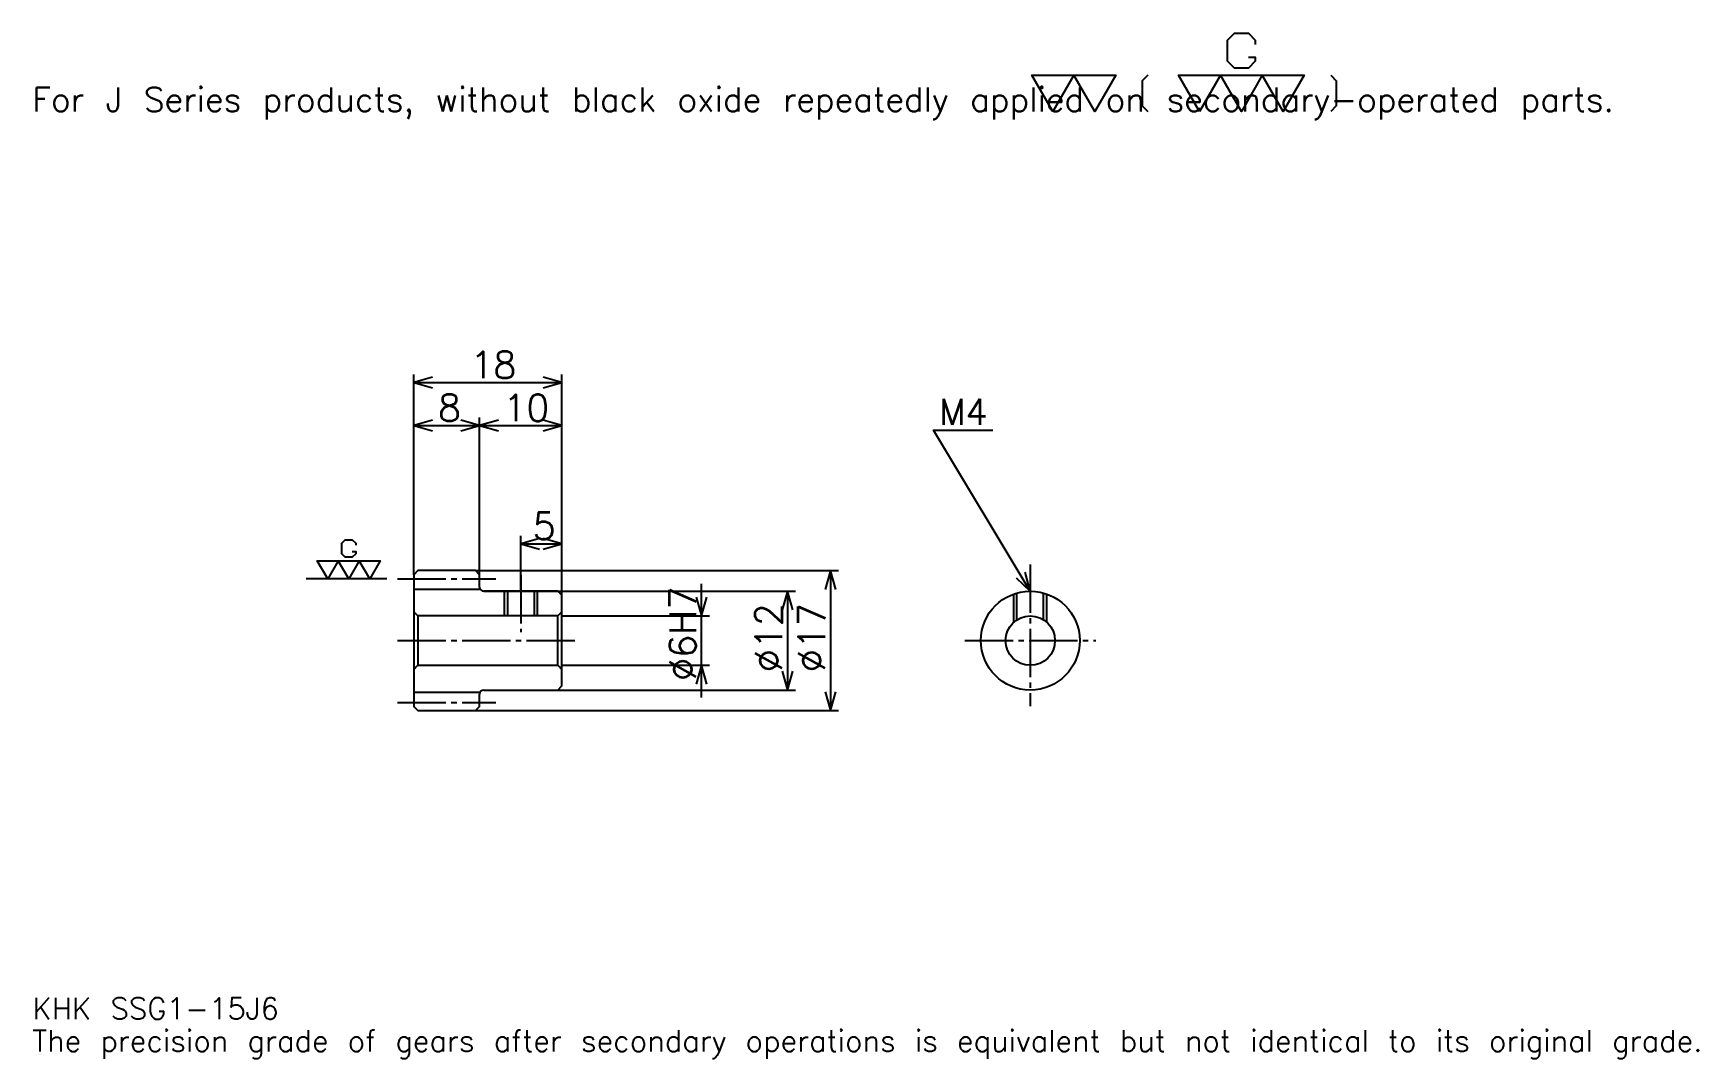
# Model space of a CAD drawing. Extents: x 7 to 209, y 2 to 127.
import ezdxf

# ---------------------------------------------------------------- set-up
doc = ezdxf.new("R2010")
doc.units = 0
doc.linetypes.add('DASHDOT', pattern=[7.826087, 5.869565, -0.652174, 0.652174, -0.652174])
doc.layers.get('0').update_dxf_attribs({"linetype": 'CONTINUOUS'})
doc.layers.add('DASHDOT', color=6, linetype='DASHDOT')
doc.styles.add('KANJI', font='TXT', dxfattribs={"bigfont": 'BIGFONT'})

msp = doc.modelspace()

# ---------------------------------------------------------------- linework, layer by layer
at = {"color": 5}
for p, q in [((52.826084, 61.652172), (52.826084, 85.45652)), ((70.82608, 61.652172), (70.82608, 85.45652)), ((52.826084, 84.478256), (70.82608, 84.478256)), ((52.826084, 79.260864), (60.826084, 79.260864)), ((60.826084, 61.652172), (60.826084, 80.239128)), ((60.826084, 79.260864), (70.82608, 79.260864)), ((65.82608, 61.652172), (65.82608, 65.891304)), ((65.82608, 64.91304), (70.82608, 64.91304)), ((52.826084, 61.152172), (52.826084, 61.652172)), ((60.326084, 61.652172), (70.82608, 61.652172)), ((60.826084, 61.152172), (60.826084, 61.652172)), ((65.82608, 59.152172), (65.82608, 61.652172)), ((70.82608, 61.652172), (104.41304, 61.652172)), ((70.82608, 58.652172), (70.82608, 61.652172)), ((103.434784, 61.652172), (103.434784, 44.652172)), ((61.326084, 59.152172), (70.82608, 59.152172)), ((70.82608, 59.152172), (99.195648, 59.152172)), ((87.782608, 46.239128), (87.782608, 60.065216)), ((98.217392, 59.152172), (98.217392, 47.152172)), ((70.82608, 56.152172), (88.760864, 56.152172)), ((70.82608, 50.152172), (88.760864, 50.152172)), ((61.326084, 47.152172), (70.82608, 47.152172)), ((70.82608, 47.152172), (99.195648, 47.152172)), ((60.326084, 44.652172), (70.82608, 44.652172)), ((70.82608, 44.652172), (104.41304, 44.652172))]:
    msp.add_line(p, q, dxfattribs=at)
at = {"color": 7}
msp.add_line((49.565216, 60.652172), (39.782608, 60.652172), dxfattribs=at)
at = {"color": 4}
for p, q in [((52.826084, 59.402172), (60.826084, 59.402172)), ((70.32608, 56.152172), (70.82608, 56.652172)), ((53.326084, 56.152172), (53.326084, 50.152172)), ((70.32608, 50.152172), (70.82608, 49.652172)), ((52.826084, 46.902172), (60.826084, 46.902172))]:
    msp.add_line(p, q, dxfattribs=at)
at = {"color": 7}
for points in [[(154.17392, 124.004349), (155.021744, 124.004349), (155.021744, 123.495651), (154.17392, 122.647827), (152.478256, 122.647827), (151.630432, 123.495651), (151.630432, 126.039131), (152.478256, 126.886955), (154.17392, 126.886955), (155.021744, 126.039131), (155.021744, 125.530434)], [(130.434784, 117.391304), (127.891304, 121.800003), (138.065216, 121.800003), (135.521744, 117.391304), (132.978256, 121.800003), (130.434784, 117.391304)], [(141.965225, 121.800003), (141.286957, 121.121742), (141.286957, 118.069565), (141.965225, 117.391304)], [(148.239136, 117.391304), (145.695648, 121.800003), (160.956528, 121.800003), (158.41304, 117.391304), (155.869568, 121.800003), (153.326096, 117.391304), (150.782608, 121.800003), (148.239136, 117.391304)], [(164.178253, 121.800003), (164.856522, 121.121742), (164.856522, 118.069565), (164.178253, 117.391304)], [(45.358692, 63.958694), (45.782604, 63.958694), (45.782604, 63.704346), (45.358692, 63.280434), (44.510864, 63.280434), (44.086952, 63.704346), (44.086952, 64.976089), (44.510864, 65.399994), (45.358692, 65.399994), (45.782604, 64.976089), (45.782604, 64.721741)], [(42.3913, 60.652172), (41.11956, 62.856522), (48.749996, 62.856522), (47.478256, 60.652172), (46.20652, 62.856522), (44.93478, 60.652172), (43.66304, 62.856522), (42.3913, 60.652172)]]:
    msp.add_lwpolyline(points, dxfattribs=at)
at = {"color": 5}
for points in [[(55.108692, 85.130432), (52.826084, 84.478256), (55.108692, 83.82608)], [(68.543472, 83.82608), (70.82608, 84.478256), (68.543472, 85.130432)], [(55.108692, 79.91304), (52.826084, 79.260864), (55.108692, 78.608696)], [(58.543476, 78.608696), (60.826084, 79.260864), (58.543476, 79.91304)], [(63.108692, 79.91304), (60.826084, 79.260864), (63.108692, 78.608696)], [(68.543472, 78.608696), (70.82608, 79.260864), (68.543472, 79.91304)], [(127.695648, 59.152172), (115.95652, 78.717392), (123.130432, 78.717392)], [(68.108696, 65.565216), (65.82608, 64.91304), (68.108696, 64.260864)], [(68.543472, 64.260864), (70.82608, 64.91304), (68.543472, 65.565216)], [(104.086952, 59.369564), (103.434784, 61.652172), (102.782608, 59.369564)], [(125.962021, 60.773952), (127.695648, 59.152172), (127.08049, 61.445034)], [(98.86956, 56.869564), (98.217392, 59.152172), (97.565216, 56.869564)], [(87.130432, 58.43478), (87.782608, 56.152172), (88.434776, 58.43478)], [(88.434776, 47.869564), (87.782608, 50.152172), (87.130432, 47.869564)], [(97.565216, 49.43478), (98.217392, 47.152172), (98.86956, 49.43478)], [(102.782608, 46.93478), (103.434784, 44.652172), (104.086952, 46.93478)]]:
    msp.add_lwpolyline(points, dxfattribs=at)
at = {"color": 4}
for points in [[(60.826084, 59.652172), (60.826084, 61.152172), (60.326084, 61.652172), (53.326084, 61.652172), (52.826084, 61.152172), (52.826084, 49.652172)], [(61.326084, 47.152172), (70.32608, 47.152172), (70.82608, 47.652172), (70.82608, 58.652172), (70.32608, 59.152172), (61.326084, 59.152172)], [(63.826084, 59.152172), (63.826084, 56.152172)], [(64.206085, 59.152172), (64.206085, 56.152172)], [(67.446083, 59.152172), (67.446083, 56.152172)], [(67.82608, 59.152172), (67.82608, 56.152172)], [(125.695648, 55.388241), (125.695648, 58.809025)], [(126.075653, 55.677166), (126.075653, 58.929333)], [(129.315659, 55.677166), (129.315659, 58.929333)], [(129.695648, 55.388241), (129.695648, 58.809025)], [(52.826084, 49.652172), (53.326084, 50.152172), (70.32608, 50.152172), (70.32608, 56.152172), (53.326084, 56.152172), (52.826084, 56.652172)], [(52.826084, 49.652172), (52.826084, 45.152172), (53.326084, 44.652172), (60.326084, 44.652172), (60.826084, 45.152172), (60.826084, 46.652172)]]:
    msp.add_lwpolyline(points, dxfattribs=at)
for radius in [6, 3]:
    msp.add_circle((127.695648, 53.152172), radius, dxfattribs=at)
for centre, start, end in [((61.326084, 59.652172), 180, 270), ((61.326084, 46.652172), 90, 180)]:
    msp.add_arc(centre, 0.5, start, end, dxfattribs=at)
at = {"layer": 'DASHDOT', "color": 7}
for p, q in [((127.695648, 62.41304), (127.695648, 45.195652)), ((50.869564, 60.652172), (62.782608, 60.652172)), ((50.869564, 53.152172), (72.782608, 53.152172)), ((119.73912, 53.152172), (135.652176, 53.152172)), ((50.869564, 45.652172), (62.782608, 45.652172))]:
    msp.add_line(p, q, dxfattribs=at)
msp.add_lwpolyline([(65.82608, 61.108696), (65.82608, 54.195648)], dxfattribs=at)

# ---------------------------------------------------------------- texts
at = {"color": 7, "style": 'KANJI'}
for s, height, p in [('For J Series products, without black oxide repeatedly applied on secondary-operated parts.', 2.934783, (6.521739, 117.391304)), ('18', 3.26087, (59.70652, 85)), ('8', 3.26087, (55.7663, 79.782608)), ('10', 3.26087, (63.70652, 79.782608)), ('M4', 3.130435, (116.608688, 79.369568)), ('5', 3.26087, (67.266304, 65.434784)), ('KHK SSG1-15J6', 2.608696, (6.521739, 7.173913)), ('The precision grade of gears after secondary operations is equivalent but not identical to its original grade.', 2.608696, (6.521739, 3.26087))]:
    msp.add_text(s, height=height, dxfattribs=at).set_placement(p)
for s, p in [('%%c6H7', (87.130432, 48.260868)), ('%%c12', (97.565216, 49.320648)), ('%%c17', (102.782608, 49.320648))]:
    msp.add_text(s, height=3.26087, rotation=90, dxfattribs=at).set_placement(p)

doc.saveas('drawing.dxf')
